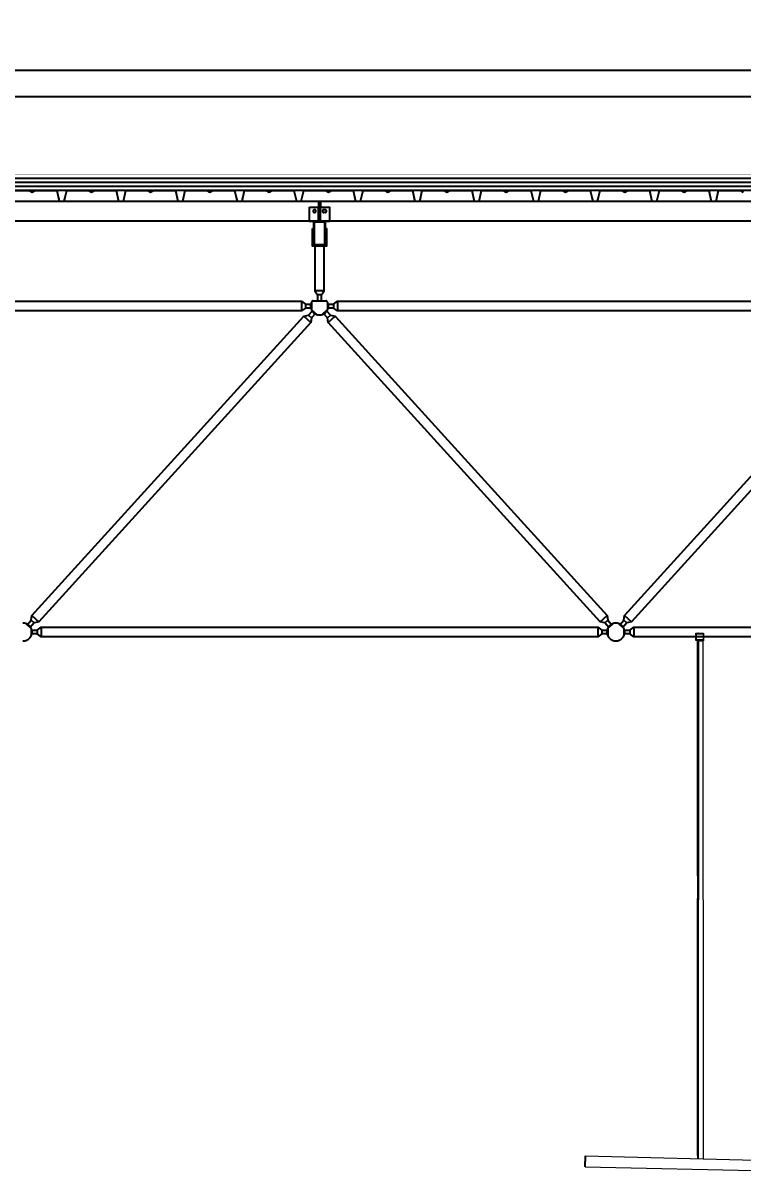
# Model space of a CAD drawing. Header units: centimetres. Extents: x 77182 to 116086, y 20619 to 33555.
# Drawn here: x 111465 to 111829, y 22286 to 22872 of the extents above; entities that cross this region are included whole.
import ezdxf

# ---------------------------------------------------------------- set-up
doc = ezdxf.new("R2010")
doc.units = ezdxf.units.CM
doc.header["$LTSCALE"] = 100
doc.linetypes.add('HIDDEN', pattern=[9.525, 6.35, -3.175])
for name, color, linetype in [('A-ANNO-DIMS', 187, 'Continuous'), ('A-DOOR', 193, 'Continuous'), ('A-ELEV-01', 255, 'Continuous'), ('A-ELEV-02', 253, 'Continuous'), ('A-ELEV-04', 250, 'Continuous'), ('A-WALL-INSL', 249, 'Continuous'), ('A-WALL-SNWPNL', 200, 'Continuous'), ('S-STEL', 3, 'Continuous')]:
    doc.layers.add(name, color=color, linetype=linetype)
doc.styles.add('Fields_100', font='act_simplex.shx', dxfattribs={"width": 0.8, "height": 20})
doc.linetypes.add('BATTING', pattern='A,0.00254,-2.54,[134,ltypeshp.shx,S=2.54,R=0,X=-2.54,Y=0],-5.08,[134,ltypeshp.shx,S=2.54,R=180,X=2.54,Y=0],-2.54', length=10.16254)
doc.dimstyles.new('FIELDS_100', dxfattribs={"dimscale": 0, "dimtxt": 20, "dimasz": 5, "dimexe": 5, "dimexo": 5, "dimgap": 5, "dimtad": 0, "dimdec": 0, "dimzin": 0, "dimdsep": 46, "dimtxsty": 'Fields_100', "dimblk": 'DOT', "dimcen": 0.09, "dimclrt": 50, "dimadec": 0, "dimazin": 0, "dimtfac": 1, "dimtdec": 0, "dimtix": 1, "dimtofl": 0, "dimtmove": 1, "dimatfit": 3, "dimfxl": 5, "dimfxlon": 1, "dimtolj": 1, "dimtzin": 0, "dimarcsym": 0})

# ---------------------------------------------------------------- blocks, each defined once
blk = doc.blocks.new('_Dot')
at = {"color": 0, "linetype": 'ByBlock', "lineweight": -2}
blk.add_line((-0.5, 0), (-1, 0), dxfattribs=at)
at = {"color": 0, "linetype": 'ByBlock', "const_width": 0.5}
blk.add_lwpolyline([(-0.25, 0, 1), (0.25, 0, 1)], format="xyb", close=True, dxfattribs=at)
blk = doc.blocks.new('*D21')
at = {"layer": 'A-ANNO-DIMS', "color": 0, "lineweight": -2, "transparency": 16777216}
for p, q in [((110264.7, 23343.48), (110264.7, 23353.48)), ((112064.7, 23343.48), (112064.7, 23353.48)), ((110269.7, 23348.48), (111133.03, 23348.48)), ((112059.7, 23348.48), (111196.36, 23348.48))]:
    blk.add_line(p, q, dxfattribs=at)
at = {"layer": 'DEFPOINTS', "color": 0, "transparency": 16777216}
for p in [(112064.7, 23348.48), (110264.7, 22503.48), (112064.7, 22503.48)]:
    blk.add_point(p, dxfattribs=at)
at = {"layer": 'A-ANNO-DIMS', "color": 0, "lineweight": -2, "transparency": 16777216, "xscale": 5, "yscale": 5, "zscale": 5, "rotation": 180}
blk.add_blockref('_Dot', (110264.7, 23348.48), dxfattribs=at)
at = {"layer": 'A-ANNO-DIMS', "color": 0, "lineweight": -2, "transparency": 16777216, "xscale": 5, "yscale": 5, "zscale": 5}
blk.add_blockref('_Dot', (112064.7, 23348.48), dxfattribs=at)
at = {"layer": 'A-ANNO-DIMS', "color": 50, "transparency": 16777216, "insert": (111164.7, 23348.48), "char_height": 20, "attachment_point": 5, "style": 'Fields_100'}
blk.add_mtext('\\A1;1800', dxfattribs=at)

msp = doc.modelspace()

# ---------------------------------------------------------------- linework, layer by layer
at = {"layer": 'A-DOOR', "lineweight": 0}
for p, q in [((111749.16, 22298.17), (112052.6, 22290.41)), ((111749.16, 22292.67), (112057.08, 22286.04))]:
    msp.add_line(p, q, dxfattribs=at)
at = {"layer": 'A-DOOR'}
msp.add_line((111749.16, 22292.67), (111749.31, 22298.17), dxfattribs=at)
at = {"layer": 'A-ELEV-01', "lineweight": 0}
for p, q in [((111806, 22298.36), (111806.16, 22558.71)), ((111806.36, 22562.8), (111806.16, 22562.8)), ((111806.16, 22557.4), (111806.16, 22553.3)), ((111806.56, 22559.1), (111809.16, 22559.1)), ((111809.16, 22558.9), (111806.56, 22558.9)), ((111809.16, 22559.1), (111809.16, 22558.9))]:
    msp.add_line(p, q, dxfattribs=at)
at = {"layer": 'A-ELEV-01', "linetype": 'Continuous'}
msp.add_line((111806.36, 22558.7), (111806.14, 22296.71), dxfattribs=at)
at = {"layer": 'A-ELEV-01', "lineweight": 0}
for points in [[(111809.16, 22559.1), (111805.16, 22559.1), (111805.16, 22562.8), (111809.16, 22562.8)], [(111808.86, 22559.4), (111805.46, 22559.4), (111805.46, 22562.5), (111808.86, 22562.5)], [(111806.16, 22557.13), (111806.16, 22558.13), (111806.36, 22558.13), (111806.36, 22557.13)], [(111808.16, 22559.1), (111807.16, 22559.1), (111807.16, 22558.9), (111808.16, 22558.9)]]:
    msp.add_lwpolyline(points, close=True, dxfattribs=at)
for points in [[(111805.96, 22559.4), (111806.01, 22320.38)], [(111809.02, 22296.64), (111808.96, 22559.1)]]:
    msp.add_lwpolyline(points, dxfattribs=at)
for radius in [0.4, 0.2]:
    msp.add_arc((111806.56, 22558.7), radius, 90, 180, dxfattribs=at)
at = {"layer": 'A-ELEV-02'}
for points in [[(103019.7, 22781.49), (112087.2, 22781.49)], [(111614.2, 22781.49), (111614.2, 22778.49)], [(111615.2, 22781.49), (111615.2, 22778.49)], [(111616.9, 22777.19), (111616.88, 22777.19), (111616.87, 22777.19), (111616.85, 22777.18), (111616.83, 22777.18), (111616.82, 22777.18), (111616.8, 22777.18), (111616.79, 22777.18), (111616.77, 22777.17), (111616.75, 22777.17), (111616.74, 22777.17), (111616.72, 22777.16), (111616.7, 22777.16), (111616.69, 22777.15), (111616.67, 22777.15), (111616.66, 22777.14), (111616.64, 22777.14), (111616.62, 22777.13), (111616.61, 22777.12), (111616.59, 22777.12), (111616.58, 22777.11), (111616.56, 22777.1), (111616.54, 22777.09), (111616.53, 22777.08), (111616.51, 22777.07), (111616.5, 22777.06), (111616.48, 22777.05), (111616.47, 22777.04), (111616.46, 22777.03), (111616.44, 22777.02), (111616.43, 22777.01), (111616.42, 22776.99), (111616.4, 22776.98), (111616.39, 22776.97), (111616.38, 22776.96), (111616.37, 22776.94), (111616.35, 22776.93), (111616.34, 22776.91), (111616.33, 22776.9), (111616.32, 22776.88), (111616.31, 22776.87), (111616.3, 22776.85), (111616.29, 22776.84), (111616.28, 22776.82), (111616.28, 22776.81), (111616.27, 22776.79), (111616.26, 22776.78), (111616.25, 22776.76), (111616.25, 22776.74), (111616.24, 22776.73), (111616.23, 22776.71), (111616.23, 22776.7), (111616.22, 22776.68), (111616.22, 22776.66), (111616.22, 22776.65), (111616.21, 22776.63), (111616.21, 22776.61), (111616.21, 22776.6), (111616.2, 22776.58), (111616.2, 22776.57), (111616.2, 22776.55), (111616.2, 22776.53), (111616.2, 22776.52), (111616.2, 22776.5), (111616.2, 22776.49), (111616.2, 22776.47), (111616.2, 22776.46), (111616.2, 22776.44), (111616.2, 22776.42), (111616.2, 22776.41), (111616.2, 22776.39), (111616.21, 22776.38), (111616.21, 22776.36), (111616.21, 22776.34), (111616.22, 22776.33), (111616.22, 22776.31), (111616.22, 22776.29), (111616.23, 22776.28), (111616.23, 22776.26), (111616.24, 22776.25), (111616.25, 22776.23), (111616.25, 22776.21), (111616.26, 22776.2), (111616.27, 22776.18), (111616.28, 22776.16), (111616.28, 22776.15), (111616.29, 22776.13), (111616.3, 22776.12), (111616.31, 22776.1), (111616.32, 22776.09), (111616.33, 22776.07), (111616.34, 22776.06), (111616.35, 22776.05), (111616.37, 22776.03), (111616.38, 22776.02), (111616.39, 22776), (111616.4, 22775.99), (111616.42, 22775.98), (111616.43, 22775.97), (111616.44, 22775.95), (111616.46, 22775.94), (111616.47, 22775.93), (111616.48, 22775.92), (111616.5, 22775.91), (111616.51, 22775.9), (111616.53, 22775.89), (111616.54, 22775.88), (111616.56, 22775.87), (111616.58, 22775.86), (111616.59, 22775.86), (111616.61, 22775.85), (111616.62, 22775.84), (111616.64, 22775.84), (111616.66, 22775.83), (111616.67, 22775.82), (111616.69, 22775.82), (111616.7, 22775.81), (111616.72, 22775.81), (111616.74, 22775.81), (111616.75, 22775.8), (111616.77, 22775.8), (111616.79, 22775.8), (111616.8, 22775.79), (111616.82, 22775.79), (111616.83, 22775.79), (111616.85, 22775.79), (111616.87, 22775.79), (111616.88, 22775.79), (111616.9, 22775.79)], [(111617.5, 22777.19), (111616.9, 22777.19)], [(111617.5, 22775.79), (111616.9, 22775.79)], [(111617.5, 22775.79), (111617.51, 22775.79), (111617.53, 22775.79), (111617.54, 22775.79), (111617.56, 22775.79), (111617.58, 22775.79), (111617.59, 22775.79), (111617.61, 22775.8), (111617.62, 22775.8), (111617.64, 22775.8), (111617.66, 22775.81), (111617.67, 22775.81), (111617.69, 22775.81), (111617.71, 22775.82), (111617.72, 22775.82), (111617.74, 22775.83), (111617.76, 22775.84), (111617.77, 22775.84), (111617.79, 22775.85), (111617.8, 22775.86), (111617.82, 22775.86), (111617.83, 22775.87), (111617.85, 22775.88), (111617.87, 22775.89), (111617.88, 22775.9), (111617.9, 22775.91), (111617.91, 22775.92), (111617.92, 22775.93), (111617.94, 22775.94), (111617.95, 22775.95), (111617.97, 22775.97), (111617.98, 22775.98), (111617.99, 22775.99), (111618.01, 22776), (111618.02, 22776.02), (111618.03, 22776.03), (111618.04, 22776.05), (111618.05, 22776.06), (111618.06, 22776.07), (111618.07, 22776.09), (111618.08, 22776.1), (111618.09, 22776.12), (111618.1, 22776.13), (111618.11, 22776.15), (111618.12, 22776.16), (111618.13, 22776.18), (111618.13, 22776.2), (111618.14, 22776.21), (111618.15, 22776.23), (111618.15, 22776.25), (111618.16, 22776.26), (111618.17, 22776.28), (111618.17, 22776.29), (111618.17, 22776.31), (111618.18, 22776.33), (111618.18, 22776.34), (111618.19, 22776.36), (111618.19, 22776.38), (111618.19, 22776.39), (111618.19, 22776.41), (111618.19, 22776.42), (111618.2, 22776.44), (111618.2, 22776.46), (111618.2, 22776.47), (111618.2, 22776.49), (111618.2, 22776.5), (111618.2, 22776.52), (111618.2, 22776.53), (111618.19, 22776.55), (111618.19, 22776.57), (111618.19, 22776.58), (111618.19, 22776.6), (111618.19, 22776.61), (111618.18, 22776.63), (111618.18, 22776.65), (111618.17, 22776.66), (111618.17, 22776.68), (111618.17, 22776.7), (111618.16, 22776.71), (111618.15, 22776.73), (111618.15, 22776.74), (111618.14, 22776.76), (111618.13, 22776.78), (111618.13, 22776.79), (111618.12, 22776.81), (111618.11, 22776.82), (111618.1, 22776.84), (111618.09, 22776.85), (111618.08, 22776.87), (111618.07, 22776.88), (111618.06, 22776.9), (111618.05, 22776.91), (111618.04, 22776.93), (111618.03, 22776.94), (111618.02, 22776.96), (111618.01, 22776.97), (111617.99, 22776.98), (111617.98, 22776.99), (111617.97, 22777.01), (111617.95, 22777.02), (111617.94, 22777.03), (111617.92, 22777.04), (111617.91, 22777.05), (111617.9, 22777.06), (111617.88, 22777.07), (111617.87, 22777.08), (111617.85, 22777.09), (111617.83, 22777.1), (111617.82, 22777.11), (111617.8, 22777.12), (111617.79, 22777.12), (111617.77, 22777.13), (111617.76, 22777.14), (111617.74, 22777.14), (111617.72, 22777.15), (111617.71, 22777.15), (111617.69, 22777.16), (111617.67, 22777.16), (111617.66, 22777.17), (111617.64, 22777.17), (111617.62, 22777.17), (111617.61, 22777.18), (111617.59, 22777.18), (111617.58, 22777.18), (111617.56, 22777.18), (111617.54, 22777.18), (111617.53, 22777.19), (111617.51, 22777.19), (111617.5, 22777.19)], [(103019.7, 22771.49), (112087.2, 22771.49)], [(111609.7, 22771.49), (111619.7, 22771.49)], [(111611.1, 22765.89), (111611.6, 22765.89)], [(111611.1, 22764.49), (111611.6, 22764.49)], [(111617.8, 22765.89), (111618.3, 22765.89)], [(111617.8, 22764.49), (111618.3, 22764.49)], [(111612.28, 22758.69), (111612.28, 22736.09), (111613.7, 22734.09), (111613.7, 22731.09)], [(111615.7, 22731.09), (111615.7, 22734.09), (111617.11, 22736.09), (111617.11, 22758.69)], [(111617.11, 22736.09), (111612.28, 22736.09)], [(111615.7, 22734.09), (111613.7, 22734.09)], [(111318.8, 22729.39), (111321.8, 22729.39), (111323.8, 22730.8), (111605.6, 22730.8), (111607.6, 22729.39), (111610.6, 22729.39)], [(111610.6, 22727.39), (111607.6, 22727.39), (111605.6, 22725.97), (111323.8, 22725.97), (111321.8, 22727.39), (111318.8, 22727.39)], [(111605.6, 22730.8), (111605.6, 22725.97)], [(111607.6, 22729.39), (111607.6, 22727.39)], [(111611.1, 22731.09), (111611.01, 22730.97), (111610.93, 22730.84), (111610.85, 22730.71), (111610.77, 22730.58), (111610.7, 22730.45), (111610.63, 22730.31), (111610.56, 22730.17), (111610.51, 22730.02), (111610.45, 22729.88), (111610.43, 22729.8), (111610.4, 22729.73), (111610.38, 22729.65), (111610.36, 22729.57), (111610.34, 22729.5), (111610.32, 22729.42), (111610.3, 22729.34), (111610.28, 22729.26), (111610.27, 22729.19), (111610.26, 22729.11), (111610.24, 22729.03), (111610.23, 22728.95), (111610.22, 22728.87), (111610.22, 22728.79), (111610.21, 22728.71), (111610.2, 22728.63), (111610.2, 22728.55), (111610.2, 22728.47), (111610.2, 22728.39), (111610.2, 22728.31), (111610.2, 22728.23), (111610.2, 22728.15), (111610.21, 22728.07), (111610.21, 22727.99), (111610.22, 22727.92), (111610.23, 22727.84), (111610.24, 22727.76), (111610.25, 22727.68), (111610.28, 22727.53), (111610.31, 22727.37), (111610.35, 22727.22), (111610.39, 22727.07), (111610.44, 22726.93), (111610.49, 22726.79), (111610.55, 22726.65), (111610.61, 22726.51), (111610.67, 22726.37), (111610.74, 22726.24), (111610.81, 22726.11), (111610.89, 22725.98), (111610.98, 22725.86), (111611.07, 22725.73), (111611.16, 22725.61), (111611.26, 22725.49), (111611.36, 22725.37), (111611.47, 22725.25), (111611.52, 22725.2), (111611.58, 22725.14), (111611.64, 22725.09), (111611.69, 22725.04), (111611.75, 22724.98), (111611.81, 22724.93), (111611.88, 22724.88), (111611.94, 22724.83), (111612, 22724.78), (111612.07, 22724.74), (111612.13, 22724.69), (111612.2, 22724.65), (111612.26, 22724.6), (111612.33, 22724.56), (111612.4, 22724.52), (111612.47, 22724.48), (111612.54, 22724.44), (111612.61, 22724.4), (111612.68, 22724.36), (111612.75, 22724.33), (111612.82, 22724.3), (111612.9, 22724.26), (111612.97, 22724.23), (111613.04, 22724.2), (111613.12, 22724.17), (111613.19, 22724.15), (111613.27, 22724.12), (111613.34, 22724.1), (111613.49, 22724.05), (111613.64, 22724.01), (111613.79, 22723.98), (111613.95, 22723.95), (111614.1, 22723.93), (111614.25, 22723.91), (111614.4, 22723.9), (111614.55, 22723.89), (111614.7, 22723.89), (111614.85, 22723.89), (111615, 22723.9), (111615.15, 22723.91), (111615.3, 22723.93), (111615.45, 22723.95), (111615.6, 22723.98), (111615.75, 22724.01), (111615.9, 22724.05), (111616.05, 22724.1), (111616.13, 22724.12), (111616.2, 22724.15), (111616.28, 22724.17), (111616.35, 22724.2), (111616.43, 22724.23), (111616.5, 22724.26), (111616.57, 22724.3), (111616.64, 22724.33), (111616.71, 22724.36), (111616.79, 22724.4), (111616.86, 22724.44), (111616.93, 22724.48), (111616.99, 22724.52), (111617.06, 22724.56), (111617.13, 22724.6), (111617.2, 22724.65), (111617.26, 22724.69), (111617.33, 22724.74), (111617.39, 22724.78), (111617.46, 22724.83), (111617.52, 22724.88), (111617.58, 22724.93), (111617.64, 22724.98), (111617.7, 22725.04), (111617.76, 22725.09), (111617.82, 22725.14), (111617.87, 22725.2), (111617.93, 22725.25), (111618.04, 22725.37), (111618.14, 22725.49), (111618.24, 22725.61), (111618.33, 22725.73), (111618.42, 22725.86), (111618.5, 22725.98), (111618.58, 22726.11), (111618.65, 22726.24), (111618.72, 22726.37), (111618.79, 22726.51), (111618.85, 22726.65), (111618.9, 22726.79), (111618.95, 22726.93), (111619, 22727.07), (111619.04, 22727.22), (111619.08, 22727.37), (111619.11, 22727.53), (111619.14, 22727.68), (111619.15, 22727.76), (111619.16, 22727.84), (111619.17, 22727.92), (111619.18, 22727.99), (111619.19, 22728.07), (111619.19, 22728.15), (111619.19, 22728.23), (111619.2, 22728.31), (111619.2, 22728.39), (111619.2, 22728.47), (111619.19, 22728.55), (111619.19, 22728.63), (111619.19, 22728.71), (111619.18, 22728.79), (111619.17, 22728.87), (111619.16, 22728.95), (111619.15, 22729.03), (111619.14, 22729.11), (111619.13, 22729.19), (111619.11, 22729.26), (111619.09, 22729.34), (111619.08, 22729.42), (111619.06, 22729.5), (111619.04, 22729.57), (111619.02, 22729.65), (111618.99, 22729.73), (111618.97, 22729.8), (111618.94, 22729.88), (111618.89, 22730.02), (111618.83, 22730.17), (111618.77, 22730.31), (111618.7, 22730.45), (111618.63, 22730.58), (111618.55, 22730.71), (111618.47, 22730.84), (111618.38, 22730.97), (111618.3, 22731.09)], [(111610.6, 22730.24), (111610.6, 22726.53)], [(111611.1, 22731.09), (111618.3, 22731.09)], [(111618.8, 22729.39), (111621.8, 22729.39), (111623.8, 22730.8), (111905.6, 22730.8), (111907.6, 22729.39), (111910.6, 22729.39)], [(111618.8, 22730.24), (111618.8, 22726.53)], [(111910.6, 22727.39), (111907.6, 22727.39), (111905.6, 22725.97), (111623.8, 22725.97), (111621.8, 22727.39), (111618.8, 22727.39)], [(111621.8, 22729.39), (111621.8, 22727.39)], [(111623.8, 22730.8), (111623.8, 22725.97)], [(111606.79, 22723.28), (111610.36, 22720.03)], [(111609.18, 22723.81), (111610.66, 22722.46)], [(111610.57, 22726.6), (111613.31, 22724.11)], [(111616.08, 22724.11), (111618.83, 22726.6)], [(111618.73, 22722.46), (111620.21, 22723.81)], [(111619.03, 22720.03), (111622.61, 22723.28)], [(111468.73, 22569.31), (111470.21, 22567.97)], [(111469.03, 22571.74), (111472.61, 22568.5)], [(111756.79, 22568.5), (111760.36, 22571.74)], [(111759.18, 22567.97), (111760.66, 22569.31)], [(111768.73, 22569.31), (111770.21, 22567.97)], [(111769.03, 22571.74), (111772.61, 22568.5)], [(111464.6, 22558.89), (111464.7, 22558.89), (111464.8, 22558.89), (111464.9, 22558.89), (111465, 22558.9), (111465.1, 22558.9), (111465.2, 22558.92), (111465.31, 22558.93), (111465.41, 22558.94), (111465.52, 22558.96), (111465.62, 22558.98), (111465.73, 22559.01), (111465.83, 22559.03), (111465.94, 22559.06), (111466.04, 22559.09), (111466.15, 22559.13), (111466.25, 22559.16), (111466.35, 22559.2), (111466.46, 22559.25), (111466.56, 22559.29), (111466.66, 22559.34), (111466.76, 22559.39), (111466.86, 22559.44), (111466.96, 22559.5), (111467.06, 22559.56), (111467.16, 22559.62), (111467.26, 22559.68), (111467.35, 22559.75), (111467.44, 22559.82), (111467.53, 22559.89), (111467.62, 22559.97), (111467.71, 22560.04), (111467.8, 22560.12), (111467.88, 22560.2), (111467.96, 22560.29), (111468.04, 22560.37), (111468.12, 22560.46), (111468.19, 22560.55), (111468.26, 22560.64), (111468.33, 22560.73), (111468.4, 22560.83), (111468.46, 22560.92), (111468.53, 22561.02), (111468.58, 22561.12), (111468.64, 22561.22), (111468.69, 22561.32), (111468.75, 22561.42), (111468.79, 22561.52), (111468.84, 22561.63), (111468.88, 22561.73), (111468.92, 22561.83), (111468.96, 22561.94), (111468.99, 22562.04), (111469.02, 22562.15), (111469.05, 22562.25), (111469.08, 22562.36), (111469.1, 22562.46), (111469.12, 22562.57), (111469.14, 22562.67), (111469.16, 22562.78), (111469.17, 22562.88), (111469.18, 22562.98), (111469.19, 22563.08), (111469.19, 22563.19), (111469.2, 22563.29), (111469.2, 22563.39), (111469.2, 22563.49), (111469.19, 22563.59), (111469.19, 22563.69), (111469.18, 22563.79), (111469.17, 22563.89), (111469.16, 22564), (111469.14, 22564.1), (111469.12, 22564.21), (111469.1, 22564.31), (111469.08, 22564.41), (111469.05, 22564.52), (111469.02, 22564.62), (111468.99, 22564.73), (111468.96, 22564.83), (111468.92, 22564.94), (111468.88, 22565.04), (111468.84, 22565.15), (111468.79, 22565.25), (111468.75, 22565.35), (111468.69, 22565.45), (111468.64, 22565.55), (111468.58, 22565.65), (111468.53, 22565.75), (111468.46, 22565.85), (111468.4, 22565.94), (111468.33, 22566.04), (111468.26, 22566.13), (111468.19, 22566.22), (111468.12, 22566.31), (111468.04, 22566.4), (111467.96, 22566.49), (111467.88, 22566.57), (111467.8, 22566.65), (111467.71, 22566.73), (111467.62, 22566.81), (111467.53, 22566.88), (111467.44, 22566.95), (111467.35, 22567.02), (111467.26, 22567.09), (111467.16, 22567.15), (111467.06, 22567.21), (111466.96, 22567.27), (111466.86, 22567.33), (111466.76, 22567.38), (111466.66, 22567.43), (111466.56, 22567.48), (111466.46, 22567.53), (111466.35, 22567.57), (111466.25, 22567.61), (111466.15, 22567.65), (111466.04, 22567.68), (111465.94, 22567.71), (111465.83, 22567.74), (111465.73, 22567.77), (111465.62, 22567.79), (111465.52, 22567.81), (111465.41, 22567.83), (111465.31, 22567.84), (111465.2, 22567.86), (111465.1, 22567.87), (111465, 22567.88), (111464.9, 22567.88), (111464.8, 22567.89), (111464.7, 22567.89), (111464.6, 22567.89)], [(111466.08, 22567.67), (111468.83, 22565.17)], [(111468.8, 22564.39), (111471.8, 22564.39), (111473.8, 22565.8), (111755.6, 22565.8), (111757.6, 22564.39), (111760.6, 22564.39)], [(111468.8, 22565.24), (111468.8, 22561.53)], [(111471.8, 22564.39), (111471.8, 22562.39)], [(111473.8, 22565.8), (111473.8, 22560.97)], [(111755.6, 22565.8), (111755.6, 22560.97)], [(111757.6, 22564.39), (111757.6, 22562.39)], [(111760.57, 22565.17), (111763.31, 22567.67)], [(111760.6, 22565.24), (111760.6, 22561.53)], [(111766.08, 22567.67), (111768.83, 22565.17)], [(111768.8, 22564.39), (111771.8, 22564.39), (111773.8, 22565.8), (112055.6, 22565.8), (112057.6, 22564.39), (112060.6, 22564.39)], [(111768.8, 22565.24), (111768.8, 22561.53)], [(111771.8, 22564.39), (111771.8, 22562.39)], [(111773.8, 22565.8), (111773.8, 22560.97)], [(111760.6, 22562.39), (111757.6, 22562.39), (111755.6, 22560.97), (111473.8, 22560.97), (111471.8, 22562.39), (111468.8, 22562.39)], [(112060.6, 22562.39), (112057.6, 22562.39), (112055.6, 22560.97), (111773.8, 22560.97), (111771.8, 22562.39), (111768.8, 22562.39)]]:
    msp.add_lwpolyline(points, dxfattribs=at)
for points in [[(111609.7, 22778.49), (111619.7, 22778.49), (111619.7, 22771.19), (111609.7, 22771.19)], [(111612.9, 22776.49), (111612.9, 22776.5), (111612.9, 22776.52), (111612.9, 22776.53), (111612.89, 22776.55), (111612.89, 22776.57), (111612.89, 22776.58), (111612.89, 22776.6), (111612.89, 22776.61), (111612.88, 22776.63), (111612.88, 22776.65), (111612.87, 22776.66), (111612.87, 22776.68), (111612.87, 22776.7), (111612.86, 22776.71), (111612.85, 22776.73), (111612.85, 22776.74), (111612.84, 22776.76), (111612.83, 22776.78), (111612.83, 22776.79), (111612.82, 22776.81), (111612.81, 22776.82), (111612.8, 22776.84), (111612.79, 22776.85), (111612.78, 22776.87), (111612.77, 22776.88), (111612.76, 22776.9), (111612.75, 22776.91), (111612.74, 22776.93), (111612.73, 22776.94), (111612.72, 22776.96), (111612.71, 22776.97), (111612.69, 22776.98), (111612.68, 22776.99), (111612.67, 22777.01), (111612.65, 22777.02), (111612.64, 22777.03), (111612.62, 22777.04), (111612.61, 22777.05), (111612.6, 22777.06), (111612.58, 22777.07), (111612.57, 22777.08), (111612.55, 22777.09), (111612.53, 22777.1), (111612.52, 22777.11), (111612.5, 22777.12), (111612.49, 22777.12), (111612.47, 22777.13), (111612.46, 22777.14), (111612.44, 22777.14), (111612.42, 22777.15), (111612.41, 22777.15), (111612.39, 22777.16), (111612.37, 22777.16), (111612.36, 22777.17), (111612.34, 22777.17), (111612.32, 22777.17), (111612.31, 22777.18), (111612.29, 22777.18), (111612.28, 22777.18), (111612.26, 22777.18), (111612.24, 22777.18), (111612.23, 22777.19), (111612.21, 22777.19), (111612.2, 22777.19), (111612.18, 22777.19), (111612.17, 22777.19), (111612.15, 22777.18), (111612.13, 22777.18), (111612.12, 22777.18), (111612.1, 22777.18), (111612.09, 22777.18), (111612.07, 22777.17), (111612.05, 22777.17), (111612.04, 22777.17), (111612.02, 22777.16), (111612, 22777.16), (111611.99, 22777.15), (111611.97, 22777.15), (111611.96, 22777.14), (111611.94, 22777.14), (111611.92, 22777.13), (111611.91, 22777.12), (111611.89, 22777.12), (111611.88, 22777.11), (111611.86, 22777.1), (111611.84, 22777.09), (111611.83, 22777.08), (111611.81, 22777.07), (111611.8, 22777.06), (111611.78, 22777.05), (111611.77, 22777.04), (111611.76, 22777.03), (111611.74, 22777.02), (111611.73, 22777.01), (111611.72, 22776.99), (111611.7, 22776.98), (111611.69, 22776.97), (111611.68, 22776.96), (111611.67, 22776.94), (111611.65, 22776.93), (111611.64, 22776.91), (111611.63, 22776.9), (111611.62, 22776.88), (111611.61, 22776.87), (111611.6, 22776.85), (111611.59, 22776.84), (111611.58, 22776.82), (111611.58, 22776.81), (111611.57, 22776.79), (111611.56, 22776.78), (111611.55, 22776.76), (111611.55, 22776.74), (111611.54, 22776.73), (111611.53, 22776.71), (111611.53, 22776.7), (111611.52, 22776.68), (111611.52, 22776.66), (111611.52, 22776.65), (111611.51, 22776.63), (111611.51, 22776.61), (111611.51, 22776.6), (111611.5, 22776.58), (111611.5, 22776.57), (111611.5, 22776.55), (111611.5, 22776.53), (111611.5, 22776.52), (111611.5, 22776.5), (111611.5, 22776.49), (111611.5, 22776.47), (111611.5, 22776.46), (111611.5, 22776.44), (111611.5, 22776.42), (111611.5, 22776.41), (111611.5, 22776.39), (111611.51, 22776.38), (111611.51, 22776.36), (111611.51, 22776.34), (111611.52, 22776.33), (111611.52, 22776.31), (111611.52, 22776.29), (111611.53, 22776.28), (111611.53, 22776.26), (111611.54, 22776.25), (111611.55, 22776.23), (111611.55, 22776.21), (111611.56, 22776.2), (111611.57, 22776.18), (111611.58, 22776.16), (111611.58, 22776.15), (111611.59, 22776.13), (111611.6, 22776.12), (111611.61, 22776.1), (111611.62, 22776.09), (111611.63, 22776.07), (111611.64, 22776.06), (111611.65, 22776.05), (111611.67, 22776.03), (111611.68, 22776.02), (111611.69, 22776), (111611.7, 22775.99), (111611.72, 22775.98), (111611.73, 22775.97), (111611.74, 22775.95), (111611.76, 22775.94), (111611.77, 22775.93), (111611.78, 22775.92), (111611.8, 22775.91), (111611.81, 22775.9), (111611.83, 22775.89), (111611.84, 22775.88), (111611.86, 22775.87), (111611.88, 22775.86), (111611.89, 22775.86), (111611.91, 22775.85), (111611.92, 22775.84), (111611.94, 22775.84), (111611.96, 22775.83), (111611.97, 22775.82), (111611.99, 22775.82), (111612, 22775.81), (111612.02, 22775.81), (111612.04, 22775.81), (111612.05, 22775.8), (111612.07, 22775.8), (111612.09, 22775.8), (111612.1, 22775.79), (111612.12, 22775.79), (111612.13, 22775.79), (111612.15, 22775.79), (111612.17, 22775.79), (111612.18, 22775.79), (111612.2, 22775.79), (111612.21, 22775.79), (111612.23, 22775.79), (111612.24, 22775.79), (111612.26, 22775.79), (111612.28, 22775.79), (111612.29, 22775.79), (111612.31, 22775.8), (111612.32, 22775.8), (111612.34, 22775.8), (111612.36, 22775.81), (111612.37, 22775.81), (111612.39, 22775.81), (111612.41, 22775.82), (111612.42, 22775.82), (111612.44, 22775.83), (111612.46, 22775.84), (111612.47, 22775.84), (111612.49, 22775.85), (111612.5, 22775.86), (111612.52, 22775.86), (111612.53, 22775.87), (111612.55, 22775.88), (111612.57, 22775.89), (111612.58, 22775.9), (111612.6, 22775.91), (111612.61, 22775.92), (111612.62, 22775.93), (111612.64, 22775.94), (111612.65, 22775.95), (111612.67, 22775.97), (111612.68, 22775.98), (111612.69, 22775.99), (111612.71, 22776), (111612.72, 22776.02), (111612.73, 22776.03), (111612.74, 22776.05), (111612.75, 22776.06), (111612.76, 22776.07), (111612.77, 22776.09), (111612.78, 22776.1), (111612.79, 22776.12), (111612.8, 22776.13), (111612.81, 22776.15), (111612.82, 22776.16), (111612.83, 22776.18), (111612.83, 22776.2), (111612.84, 22776.21), (111612.85, 22776.23), (111612.85, 22776.25), (111612.86, 22776.26), (111612.87, 22776.28), (111612.87, 22776.29), (111612.87, 22776.31), (111612.88, 22776.33), (111612.88, 22776.34), (111612.89, 22776.36), (111612.89, 22776.38), (111612.89, 22776.39), (111612.89, 22776.41), (111612.89, 22776.42), (111612.9, 22776.44), (111612.9, 22776.46), (111612.9, 22776.47)], [(111611.1, 22767.69), (111611.6, 22767.69), (111611.6, 22759.19), (111617.8, 22759.19), (111617.8, 22767.69), (111618.3, 22767.69), (111618.3, 22758.69), (111611.1, 22758.69)], [(111466.72, 22567.09), (111468.73, 22569.31), (111469.03, 22571.74), (111606.79, 22723.28), (111609.18, 22723.81), (111611.2, 22726.03), (111612.68, 22724.68), (111610.66, 22722.46), (111610.36, 22720.03), (111472.61, 22568.5), (111470.21, 22567.97), (111468.2, 22565.75)], [(111761.2, 22565.75), (111759.18, 22567.97), (111756.79, 22568.5), (111619.03, 22720.03), (111618.73, 22722.46), (111616.72, 22724.68), (111618.2, 22726.03), (111620.21, 22723.81), (111622.61, 22723.28), (111760.36, 22571.74), (111760.66, 22569.31), (111762.68, 22567.09)], [(111766.72, 22567.09), (111768.73, 22569.31), (111769.03, 22571.74), (111906.79, 22723.28), (111909.18, 22723.81), (111911.2, 22726.03), (111912.68, 22724.68), (111910.66, 22722.46), (111910.36, 22720.03), (111772.61, 22568.5), (111770.21, 22567.97), (111768.2, 22565.75)], [(111769.2, 22563.39), (111769.2, 22563.49), (111769.19, 22563.59), (111769.19, 22563.69), (111769.18, 22563.79), (111769.17, 22563.89), (111769.16, 22564), (111769.14, 22564.1), (111769.12, 22564.21), (111769.1, 22564.31), (111769.08, 22564.41), (111769.05, 22564.52), (111769.02, 22564.62), (111768.99, 22564.73), (111768.96, 22564.83), (111768.92, 22564.94), (111768.88, 22565.04), (111768.84, 22565.15), (111768.79, 22565.25), (111768.75, 22565.35), (111768.69, 22565.45), (111768.64, 22565.55), (111768.58, 22565.65), (111768.53, 22565.75), (111768.46, 22565.85), (111768.4, 22565.94), (111768.33, 22566.04), (111768.26, 22566.13), (111768.19, 22566.22), (111768.12, 22566.31), (111768.04, 22566.4), (111767.96, 22566.49), (111767.88, 22566.57), (111767.8, 22566.65), (111767.71, 22566.73), (111767.62, 22566.81), (111767.53, 22566.88), (111767.44, 22566.95), (111767.35, 22567.02), (111767.26, 22567.09), (111767.16, 22567.15), (111767.06, 22567.21), (111766.96, 22567.27), (111766.86, 22567.33), (111766.76, 22567.38), (111766.66, 22567.43), (111766.56, 22567.48), (111766.46, 22567.53), (111766.35, 22567.57), (111766.25, 22567.61), (111766.15, 22567.65), (111766.04, 22567.68), (111765.94, 22567.71), (111765.83, 22567.74), (111765.73, 22567.77), (111765.62, 22567.79), (111765.52, 22567.81), (111765.41, 22567.83), (111765.31, 22567.84), (111765.2, 22567.86), (111765.1, 22567.87), (111765, 22567.88), (111764.9, 22567.88), (111764.8, 22567.89), (111764.7, 22567.89), (111764.6, 22567.89), (111764.5, 22567.88), (111764.4, 22567.88), (111764.29, 22567.87), (111764.19, 22567.86), (111764.09, 22567.84), (111763.98, 22567.83), (111763.88, 22567.81), (111763.77, 22567.79), (111763.67, 22567.77), (111763.56, 22567.74), (111763.46, 22567.71), (111763.35, 22567.68), (111763.25, 22567.65), (111763.15, 22567.61), (111763.04, 22567.57), (111762.94, 22567.53), (111762.83, 22567.48), (111762.73, 22567.43), (111762.63, 22567.38), (111762.53, 22567.33), (111762.43, 22567.27), (111762.33, 22567.21), (111762.24, 22567.15), (111762.14, 22567.09), (111762.04, 22567.02), (111761.95, 22566.95), (111761.86, 22566.88), (111761.77, 22566.81), (111761.68, 22566.73), (111761.6, 22566.65), (111761.52, 22566.57), (111761.43, 22566.49), (111761.36, 22566.4), (111761.28, 22566.31), (111761.2, 22566.22), (111761.13, 22566.13), (111761.06, 22566.04), (111761, 22565.94), (111760.93, 22565.85), (111760.87, 22565.75), (111760.81, 22565.65), (111760.75, 22565.55), (111760.7, 22565.45), (111760.65, 22565.35), (111760.6, 22565.25), (111760.56, 22565.15), (111760.51, 22565.04), (111760.47, 22564.94), (111760.44, 22564.83), (111760.4, 22564.73), (111760.37, 22564.62), (111760.34, 22564.52), (111760.32, 22564.41), (111760.29, 22564.31), (111760.27, 22564.21), (111760.25, 22564.1), (111760.24, 22564), (111760.23, 22563.89), (111760.22, 22563.79), (111760.21, 22563.69), (111760.2, 22563.59), (111760.2, 22563.49), (111760.2, 22563.39), (111760.2, 22563.29), (111760.2, 22563.19), (111760.21, 22563.08), (111760.22, 22562.98), (111760.23, 22562.88), (111760.24, 22562.78), (111760.25, 22562.67), (111760.27, 22562.57), (111760.29, 22562.46), (111760.32, 22562.36), (111760.34, 22562.25), (111760.37, 22562.15), (111760.4, 22562.04), (111760.44, 22561.94), (111760.47, 22561.83), (111760.51, 22561.73), (111760.56, 22561.63), (111760.6, 22561.52), (111760.65, 22561.42), (111760.7, 22561.32), (111760.75, 22561.22), (111760.81, 22561.12), (111760.87, 22561.02), (111760.93, 22560.92), (111761, 22560.83), (111761.06, 22560.73), (111761.13, 22560.64), (111761.2, 22560.55), (111761.28, 22560.46), (111761.36, 22560.37), (111761.43, 22560.29), (111761.52, 22560.2), (111761.6, 22560.12), (111761.68, 22560.04), (111761.77, 22559.97), (111761.86, 22559.89), (111761.95, 22559.82), (111762.04, 22559.75), (111762.14, 22559.68), (111762.24, 22559.62), (111762.33, 22559.56), (111762.43, 22559.5), (111762.53, 22559.44), (111762.63, 22559.39), (111762.73, 22559.34), (111762.83, 22559.29), (111762.94, 22559.25), (111763.04, 22559.2), (111763.15, 22559.16), (111763.25, 22559.13), (111763.35, 22559.09), (111763.46, 22559.06), (111763.56, 22559.03), (111763.67, 22559.01), (111763.77, 22558.98), (111763.88, 22558.96), (111763.98, 22558.94), (111764.09, 22558.93), (111764.19, 22558.92), (111764.29, 22558.9), (111764.4, 22558.9), (111764.5, 22558.89), (111764.6, 22558.89), (111764.7, 22558.89), (111764.8, 22558.89), (111764.9, 22558.89), (111765, 22558.9), (111765.1, 22558.9), (111765.2, 22558.92), (111765.31, 22558.93), (111765.41, 22558.94), (111765.52, 22558.96), (111765.62, 22558.98), (111765.73, 22559.01), (111765.83, 22559.03), (111765.94, 22559.06), (111766.04, 22559.09), (111766.15, 22559.13), (111766.25, 22559.16), (111766.35, 22559.2), (111766.46, 22559.25), (111766.56, 22559.29), (111766.66, 22559.34), (111766.76, 22559.39), (111766.86, 22559.44), (111766.96, 22559.5), (111767.06, 22559.56), (111767.16, 22559.62), (111767.26, 22559.68), (111767.35, 22559.75), (111767.44, 22559.82), (111767.53, 22559.89), (111767.62, 22559.97), (111767.71, 22560.04), (111767.8, 22560.12), (111767.88, 22560.2), (111767.96, 22560.29), (111768.04, 22560.37), (111768.12, 22560.46), (111768.19, 22560.55), (111768.26, 22560.64), (111768.33, 22560.73), (111768.4, 22560.83), (111768.46, 22560.92), (111768.53, 22561.02), (111768.58, 22561.12), (111768.64, 22561.22), (111768.69, 22561.32), (111768.75, 22561.42), (111768.79, 22561.52), (111768.84, 22561.63), (111768.88, 22561.73), (111768.92, 22561.83), (111768.96, 22561.94), (111768.99, 22562.04), (111769.02, 22562.15), (111769.05, 22562.25), (111769.08, 22562.36), (111769.1, 22562.46), (111769.12, 22562.57), (111769.14, 22562.67), (111769.16, 22562.78), (111769.17, 22562.88), (111769.18, 22562.98), (111769.19, 22563.08), (111769.19, 22563.19), (111769.2, 22563.29)]]:
    msp.add_lwpolyline(points, close=True, dxfattribs=at)
at = {"layer": 'A-ELEV-02', "linetype": 'HIDDEN', "ltscale": 0.1}
for points in [[(111614.2, 22771.49), (111614.2, 22778.49)], [(111615.2, 22771.49), (111615.2, 22778.49)]]:
    msp.add_lwpolyline(points, dxfattribs=at)
at = {"layer": 'A-ELEV-04'}
for p, q in [((112125.24, 22847.63), (92209.45, 22847.63)), ((94028.29, 22834.5), (112086.65, 22834.5))]:
    msp.add_line(p, q, dxfattribs=at)
at = {"layer": 'A-WALL-INSL', "ltscale": 0.002, "const_width": 0.2}
msp.add_lwpolyline([(112094.7, 22794.99), (94022.2, 22794.99)], dxfattribs=at)
at = {"layer": 'A-WALL-INSL', "linetype": 'BATTING', "ltscale": 0.002}
for points in [[(112094.7, 22792.99), (94022.2, 22792.99)], [(112094.7, 22788.99), (94022.2, 22788.99)]]:
    msp.add_lwpolyline(points, dxfattribs=at)
at = {"layer": 'A-WALL-INSL', "ltscale": 0.002}
for points in [[(112094.7, 22790.99), (94022.2, 22790.99)], [(112094.7, 22786.99), (94022.2, 22786.99)]]:
    msp.add_lwpolyline(points, dxfattribs=at)
at = {"layer": 'A-WALL-SNWPNL', "ltscale": 100}
for points in [[(111456.74, 22786.99), (111467.74, 22786.99), (111469.24, 22785.99), (111470.74, 22786.99), (111481.74, 22786.99), (111482.99, 22781.49), (111485.49, 22781.49), (111485.93, 22783.44)], [(111482.54, 22783.44), (111482.99, 22781.49), (111485.49, 22781.49), (111486.74, 22786.99), (111497.74, 22786.99), (111499.24, 22785.99), (111500.74, 22786.99), (111511.74, 22786.99), (111512.99, 22781.49), (111515.49, 22781.49), (111516.74, 22786.99), (111527.74, 22786.99), (111529.24, 22785.99), (111530.74, 22786.99), (111541.74, 22786.99), (111542.99, 22781.49), (111545.49, 22781.49), (111546.74, 22786.99), (111557.74, 22786.99), (111559.24, 22785.99), (111560.74, 22786.99), (111571.74, 22786.99), (111572.99, 22781.49), (111575.49, 22781.49), (111575.93, 22783.44)], [(111572.54, 22783.44), (111572.99, 22781.49), (111575.49, 22781.49), (111576.74, 22786.99), (111587.74, 22786.99), (111589.24, 22785.99), (111590.74, 22786.99), (111601.74, 22786.99), (111602.99, 22781.49), (111605.49, 22781.49), (111606.74, 22786.99), (111617.74, 22786.99), (111619.24, 22785.99), (111620.74, 22786.99), (111631.74, 22786.99), (111632.99, 22781.49), (111635.49, 22781.49), (111636.74, 22786.99), (111647.74, 22786.99), (111649.24, 22785.99), (111650.74, 22786.99), (111661.74, 22786.99), (111662.99, 22781.49), (111665.49, 22781.49), (111665.93, 22783.44)], [(111662.54, 22783.44), (111662.99, 22781.49), (111665.49, 22781.49), (111666.74, 22786.99), (111677.74, 22786.99), (111679.24, 22785.99), (111680.74, 22786.99), (111691.74, 22786.99), (111692.99, 22781.49), (111695.49, 22781.49), (111696.74, 22786.99), (111707.74, 22786.99), (111709.24, 22785.99), (111710.74, 22786.99), (111721.74, 22786.99), (111722.99, 22781.49), (111725.49, 22781.49), (111726.74, 22786.99), (111737.74, 22786.99), (111739.24, 22785.99), (111740.74, 22786.99), (111751.74, 22786.99), (111752.99, 22781.49), (111755.49, 22781.49), (111755.93, 22783.44)], [(111752.54, 22783.44), (111752.99, 22781.49), (111755.49, 22781.49), (111756.74, 22786.99), (111767.74, 22786.99), (111769.24, 22785.99), (111770.74, 22786.99), (111781.74, 22786.99), (111782.99, 22781.49), (111785.49, 22781.49), (111786.74, 22786.99), (111797.74, 22786.99), (111799.24, 22785.99), (111800.74, 22786.99), (111811.74, 22786.99), (111812.99, 22781.49), (111815.49, 22781.49), (111816.74, 22786.99), (111827.74, 22786.99), (111829.24, 22785.99)]]:
    msp.add_lwpolyline(points, dxfattribs=at)
at = {"layer": 'S-STEL'}
msp.add_lwpolyline([(111617.7, 22759.19), (111617.7, 22771.19), (111611.7, 22771.19), (111611.7, 22759.19)], dxfattribs=at)
msp.add_lwpolyline([(111617.4, 22770.89), (111612, 22770.89), (111612, 22759.49), (111617.4, 22759.49)], close=True, dxfattribs=at)

# ---------------------------------------------------------------- dimensions: what is measured, and where the dimension line sits
at = {"layer": 'A-ANNO-DIMS'}
dim = msp.add_linear_dim(base=(112064.7, 23348.48), p1=(110264.7, 22503.48), p2=(112064.7, 22503.48), dimstyle='FIELDS_100', override={"dimscale": 1}, dxfattribs=at)
dim.commit()
dim.dimension.update_dxf_attribs({"geometry": '*D21', "text_midpoint": (111164.7, 23348.48)})

doc.saveas('drawing.dxf')
